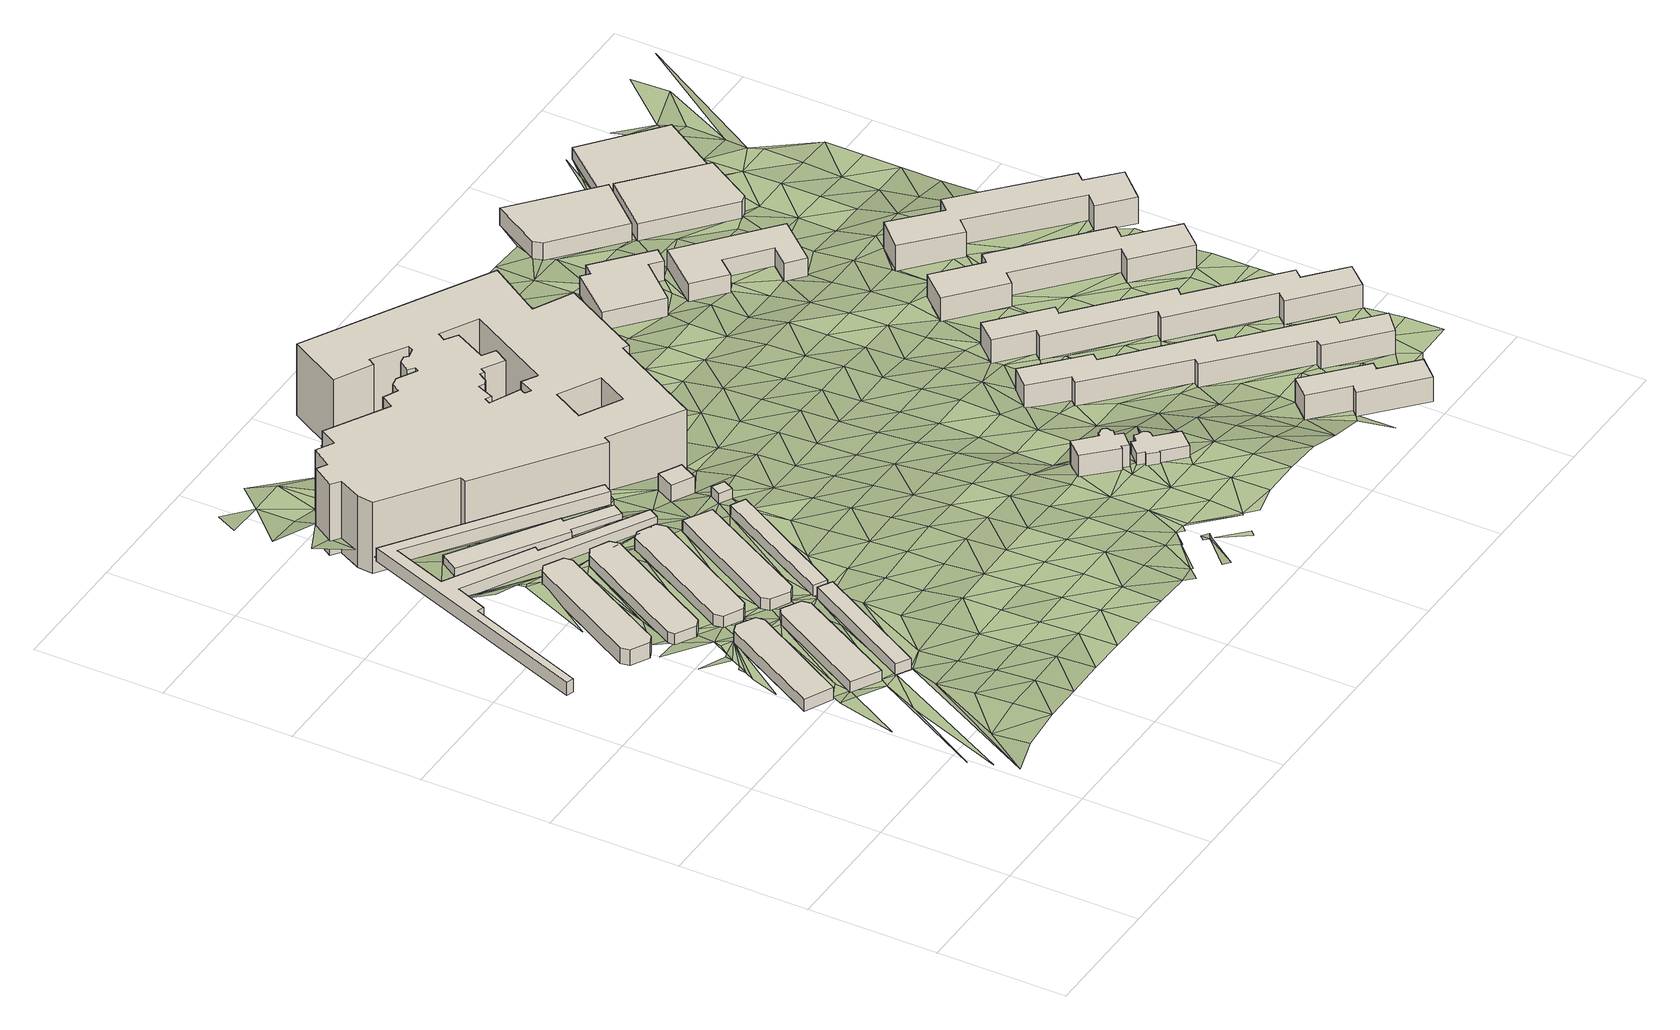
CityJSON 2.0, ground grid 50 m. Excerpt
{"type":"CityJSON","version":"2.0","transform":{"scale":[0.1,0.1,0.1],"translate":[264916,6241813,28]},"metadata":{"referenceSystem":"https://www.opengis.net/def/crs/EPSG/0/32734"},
"CityObjects":{
"building1":{"type":"Building","attributes":{"building":"warehouse","building:levels":"1","footprint":{"type":"Polygon"},"plus_code":"CCXXXFXM+X5X","ground_height":46.63,"building_height":4.1,"roof_height":50.73},"geometry":[{"type":"Solid","lod":"1","boundaries":[[[[0,1,2,3]],[[1,4,5,2]],[[4,6,7,5]],[[6,8,9,7]],[[8,10,11,9]],[[10,0,3,11]],[[3,2,5,7,9,11]],[[10,8,6,4,1,0]]]]}]},
"building2":{"type":"Building","attributes":{"building":"warehouse","building:levels":"1","footprint":{"type":"Polygon"},"plus_code":"CFXQXWX8+X4V","ground_height":46.45,"building_height":4.1,"roof_height":50.55},"geometry":[{"type":"Solid","lod":"1","boundaries":[[[[12,13,14,15]],[[13,16,17,14]],[[16,18,19,17]],[[18,20,21,19]],[[20,22,23,21]],[[22,12,15,23]],[[15,14,17,19,21,23]],[[22,20,18,16,13,12]]]]}]},
"building3":{"type":"Building","attributes":{"building":"warehouse","building:levels":"1","footprint":{"type":"Polygon"},"plus_code":"CCXRXXXJ+X4R","ground_height":45.62,"building_height":4.1,"roof_height":49.72},"geometry":[{"type":"Solid","lod":"1","boundaries":[[[[24,25,26,27]],[[25,28,29,26]],[[28,30,31,29]],[[30,32,33,31]],[[32,34,35,33]],[[34,36,37,35]],[[36,38,39,37]],[[38,24,27,39]],[[27,26,29,31,33,35,37,39]],[[38,36,34,32,30,28,25,24]]]]}]},
"building4":{"type":"Building","attributes":{"building":"warehouse","building:levels":"1","footprint":{"type":"Polygon"},"plus_code":"CGXHX3X5+XWV","ground_height":46.45,"building_height":4.1,"roof_height":50.55},"geometry":[{"type":"Solid","lod":"1","boundaries":[[[[40,41,42,43]],[[41,44,45,42]],[[44,46,47,45]],[[46,40,43,47]],[[43,42,45,47]],[[46,44,41,40]]]]}]},
"building5":{"type":"Building","attributes":{"building":"warehouse","building:levels":"1","footprint":{"type":"Polygon"},"plus_code":"CFXMX5X2+XRV","ground_height":45.54,"building_height":4.1,"roof_height":49.64},"geometry":[{"type":"Solid","lod":"1","boundaries":[[[[48,49,50,51]],[[49,52,53,50]],[[52,54,55,53]],[[54,56,57,55]],[[56,58,59,57]],[[58,60,61,59]],[[60,62,63,61]],[[62,48,51,63]],[[51,50,53,55,57,59,61,63]],[[62,60,58,56,54,52,49,48]]]]}]},
"building6":{"type":"Building","attributes":{"building":"warehouse","building:levels":"1","footprint":{"type":"Polygon"},"plus_code":"CFXGXXXG+X7X","ground_height":43.19,"building_height":4.1,"roof_height":47.29},"geometry":[{"type":"Solid","lod":"1","boundaries":[[[[64,65,66,67]],[[65,68,69,66]],[[68,70,71,69]],[[70,72,73,71]],[[72,74,75,73]],[[74,76,77,75]],[[76,78,79,77]],[[78,80,81,79]],[[80,82,83,81]],[[82,84,85,83]],[[84,86,87,85]],[[86,88,89,87]],[[88,90,91,89]],[[90,64,67,91]],[[67,66,69,71,73,75,77,79,81,83,85,87,89,91]],[[90,88,86,84,82,80,78,76,74,72,70,68,65,64]]]]}]},
"building7":{"type":"Building","attributes":{"building":"warehouse","building:levels":"1","footprint":{"type":"Polygon"},"plus_code":"CGXFX6XP+X8R","ground_height":45.54,"building_height":4.1,"roof_height":49.64},"geometry":[{"type":"Solid","lod":"1","boundaries":[[[[92,93,94,95]],[[93,96,97,94]],[[96,98,99,97]],[[98,100,101,99]],[[100,102,103,101]],[[102,104,105,103]],[[104,106,107,105]],[[106,92,95,107]],[[95,94,97,99,101,103,105,107]],[[106,104,102,100,98,96,93,92]]]]}]},
"building8":{"type":"Building","attributes":{"building":"warehouse","building:levels":"1","footprint":{"type":"Polygon"},"plus_code":"CHX7XCX8+X3X","ground_height":45.49,"building_height":4.1,"roof_height":49.59},"geometry":[{"type":"Solid","lod":"1","boundaries":[[[[108,109,110,111]],[[109,112,113,110]],[[112,114,115,113]],[[114,116,117,115]],[[116,118,119,117]],[[118,108,111,119]],[[111,110,113,115,117,119]],[[118,116,114,112,109,108]]]]}]},
"building9":{"type":"Building","attributes":{"building":"warehouse","building:levels":"1","footprint":{"type":"Polygon"},"plus_code":"CFXVX8X7+XGX","ground_height":41.19,"building_height":4.1,"roof_height":45.29},"geometry":[{"type":"Solid","lod":"1","boundaries":[[[[120,121,122,123]],[[121,124,125,122]],[[124,126,127,125]],[[126,128,129,127]],[[128,130,131,129]],[[130,132,133,131]],[[132,134,135,133]],[[134,120,123,135]],[[123,122,125,127,129,131,133,135]],[[134,132,130,128,126,124,121,120]]]]}]},
"building10":{"type":"Building","attributes":{"building":"warehouse","building:levels":"1","footprint":{"type":"Polygon"},"plus_code":"CHXVXVX4+XCX","ground_height":45.44,"building_height":4.1,"roof_height":49.54},"geometry":[{"type":"Solid","lod":"1","boundaries":[[[[136,137,138,139]],[[137,140,141,138]],[[140,142,143,141]],[[142,136,139,143]],[[139,138,141,143]],[[142,140,137,136]]]]}]},
"building11":{"type":"Building","attributes":{"building":"yes","building:levels":"1","footprint":{"type":"Polygon"},"plus_code":"CJXRXXXH+XMV","ground_height":43.96,"building_height":4.1,"roof_height":48.06},"geometry":[{"type":"Solid","lod":"1","boundaries":[[[[144,145,146,147]],[[145,148,149,146]],[[148,150,151,149]],[[150,144,147,151]],[[147,146,149,151]],[[150,148,145,144]]]]}]},
"building12":{"type":"Building","attributes":{"address":"16 Pickwick Road Salt River Cape Town","building":"office","building:levels":"2","footprint":{"type":"Polygon"},"plus_code":"CJXPXGXV+X5R","ground_height":42.12,"building_height":6.9,"roof_height":49.02},"geometry":[{"type":"Solid","lod":"1","boundaries":[[[[152,153,154,155]],[[153,156,157,154]],[[156,158,159,157]],[[158,152,155,159]],[[155,154,157,159]],[[158,156,153,152]]]]}]},
"building13":{"type":"Building","attributes":{"address":"Upper East Side 31 Brickfield Road 7935 Cape Town","building":"apartments","building:levels":"8","building:flats":"250","footprint":{"type":"Polygon"},"plus_code":"CGXGXWX8+XHX","ground_height":40.24,"building_height":23.7,"roof_height":63.94},"geometry":[{"type":"Solid","lod":"1","boundaries":[[[[160,161,162,163]],[[161,164,165,162]],[[164,166,167,165]],[[166,168,169,167]],[[168,170,171,169]],[[170,172,173,171]],[[172,174,175,173]],[[174,176,177,175]],[[176,178,179,177]],[[178,180,181,179]],[[180,182,183,181]],[[182,184,185,183]],[[184,186,187,185]],[[186,188,189,187]],[[188,190,191,189]],[[190,192,193,191]],[[192,194,195,193]],[[194,196,197,195]],[[196,198,199,197]],[[198,200,201,199]],[[200,202,203,201]],[[202,204,205,203]],[[204,206,207,205]],[[206,208,209,207]],[[208,210,211,209]],[[210,212,213,211]],[[212,214,215,213]],[[214,216,217,215]],[[216,218,219,217]],[[218,220,221,219]],[[220,222,223,221]],[[222,224,225,223]],[[224,226,227,225]],[[226,228,229,227]],[[228,230,231,229]],[[230,160,163,231]],[[232,233,234,235]],[[233,236,237,234]],[[236,238,239,237]],[[238,240,241,239]],[[240,242,243,241]],[[242,244,245,243]],[[244,246,247,245]],[[246,248,249,247]],[[248,250,251,249]],[[250,252,253,251]],[[252,254,255,253]],[[254,256,257,255]],[[256,258,259,257]],[[258,260,261,259]],[[260,262,263,261]],[[262,264,265,263]],[[264,266,267,265]],[[266,268,269,267]],[[268,270,271,269]],[[270,272,273,271]],[[272,232,235,273]],[[274,275,276,277]],[[275,278,279,276]],[[278,280,281,279]],[[280,274,277,281]],[[163,162,165,167,169,171,173,175,177,179,181,183,185,187,189,191,193,195,197,199,201,203,205,207,209,211,213,215,217,219,221,223,225,227,229,231],[235,234,237,239,241,243,245,247,249,251,253,255,257,259,261,263,265,267,269,271,273],[277,276,279,281]],[[230,228,226,224,222,220,218,216,214,212,210,208,206,204,202,200,198,196,194,192,190,188,186,184,182,180,178,176,174,172,170,168,166,164,161,160],[272,270,268,266,264,262,260,258,256,254,252,250,248,246,244,242,240,238,236,233,232],[280,278,275,274]]]]}]},
"building14":{"type":"Building","attributes":{"address":"Browning Road Salt River Cape Town","building":"university","building:levels":"3","footprint":{"type":"Polygon"},"plus_code":"CRXJX4X4+XWR","ground_height":47.12,"building_height":9.7,"roof_height":56.82},"geometry":[{"type":"Solid","lod":"1","boundaries":[[[[282,283,284,285]],[[283,286,287,284]],[[286,288,289,287]],[[288,290,291,289]],[[290,292,293,291]],[[292,294,295,293]],[[294,296,297,295]],[[296,298,299,297]],[[298,300,301,299]],[[300,302,303,301]],[[302,304,305,303]],[[304,306,307,305]],[[306,308,309,307]],[[308,310,311,309]],[[310,282,285,311]],[[285,284,287,289,291,293,295,297,299,301,303,305,307,309,311]],[[310,308,306,304,302,300,298,296,294,292,290,288,286,283,282]]]]}]},
"building15":{"type":"Building","attributes":{"address":"Browning Road Salt River Cape Town","building":"university","building:levels":"1","footprint":{"type":"Polygon"},"plus_code":"CVX8XPX3+XWX","ground_height":48.48,"building_height":4.1,"roof_height":52.58},"geometry":[{"type":"Solid","lod":"1","boundaries":[[[[312,313,314,315]],[[313,316,317,314]],[[316,318,319,317]],[[318,320,321,319]],[[320,322,323,321]],[[322,324,325,323]],[[324,326,327,325]],[[326,328,329,327]],[[328,330,331,329]],[[330,332,333,331]],[[332,334,335,333]],[[334,336,337,335]],[[336,338,339,337]],[[338,340,341,339]],[[340,342,343,341]],[[342,312,315,343]],[[315,314,317,319,321,323,325,327,329,331,333,335,337,339,341,343]],[[342,340,338,336,334,332,330,328,326,324,322,320,318,316,313,312]]]]}]},
"building16":{"type":"Building","attributes":{"address":"Salt River Cape Town","building":"dormitory","building:levels":"3","beds":"32","residential":"university","footprint":{"type":"Polygon"},"plus_code":"C4XVXCXP+XXV","ground_height":38.71,"building_height":9.7,"roof_height":48.41},"geometry":[{"type":"Solid","lod":"1","boundaries":[[[[344,345,346,347]],[[345,348,349,346]],[[348,350,351,349]],[[350,352,353,351]],[[352,354,355,353]],[[354,356,357,355]],[[356,358,359,357]],[[358,344,347,359]],[[347,346,349,351,353,355,357,359]],[[358,356,354,352,350,348,345,344]]]]}]},
"building17":{"type":"Building","attributes":{"address":"Salt River Cape Town","building":"dormitory","building:levels":"3","beds":"74","residential":"university","footprint":{"type":"Polygon"},"plus_code":"C4X7X7XP+X8X","ground_height":38.23,"building_height":9.7,"roof_height":47.93},"geometry":[{"type":"Solid","lod":"1","boundaries":[[[[360,361,362,363]],[[361,364,365,362]],[[364,366,367,365]],[[366,368,369,367]],[[368,370,371,369]],[[370,372,373,371]],[[372,374,375,373]],[[374,376,377,375]],[[376,378,379,377]],[[378,380,381,379]],[[380,382,383,381]],[[382,384,385,383]],[[384,386,387,385]],[[386,388,389,387]],[[388,390,391,389]],[[390,360,363,391]],[[363,362,365,367,369,371,373,375,377,379,381,383,385,387,389,391]],[[390,388,386,384,382,380,378,376,374,372,370,368,366,364,361,360]]]]}]},
"building18":{"type":"Building","attributes":{"address":"Salt River Cape Town","building":"industrial","building:levels":"2","footprint":{"type":"Polygon"},"plus_code":"CVXGXRX3+X9X","ground_height":34.58,"building_height":6.9,"roof_height":41.48},"geometry":[{"type":"Solid","lod":"1","boundaries":[[[[392,393,394,395]],[[393,396,397,394]],[[396,398,399,397]],[[398,400,401,399]],[[400,402,403,401]],[[402,404,405,403]],[[404,406,407,405]],[[406,392,395,407]],[[395,394,397,399,401,403,405,407]],[[406,404,402,400,398,396,393,392]]]]}]},
"building19":{"type":"Building","attributes":{"address":"Salt River Cape Town","building":"dormitory","building:levels":"3","beds":"74","residential":"university","footprint":{"type":"Polygon"},"plus_code":"C5X4XWXM+X3W","ground_height":37.74,"building_height":9.7,"roof_height":47.44},"geometry":[{"type":"Solid","lod":"1","boundaries":[[[[408,409,410,411]],[[409,412,413,410]],[[412,414,415,413]],[[414,416,417,415]],[[416,418,419,417]],[[418,420,421,419]],[[420,422,423,421]],[[422,424,425,423]],[[424,426,427,425]],[[426,428,429,427]],[[428,430,431,429]],[[430,432,433,431]],[[432,434,435,433]],[[434,436,437,435]],[[436,438,439,437]],[[438,408,411,439]],[[411,410,413,415,417,419,421,423,425,427,429,431,433,435,437,439]],[[438,436,434,432,430,428,426,424,422,420,418,416,414,412,409,408]]]]}]},
"building20":{"type":"Building","attributes":{"address":"Salt River Cape Town","building":"industrial","building:levels":"2","footprint":{"type":"Polygon"},"plus_code":"C3XGXHX4+XXW","ground_height":34.12,"building_height":6.9,"roof_height":41.02},"geometry":[{"type":"Solid","lod":"1","boundaries":[[[[440,441,442,443]],[[441,444,445,442]],[[444,446,447,445]],[[446,448,449,447]],[[448,450,451,449]],[[450,452,453,451]],[[452,454,455,453]],[[454,440,443,455]],[[443,442,445,447,449,451,453,455]],[[454,452,450,448,446,444,441,440]]]]}]},
"building21":{"type":"Building","attributes":{"address":"Salt River Cape Town","building":"dormitory","building:levels":"3","beds":"45","residential":"university","footprint":{"type":"Polygon"},"plus_code":"C5XPX7XF+XFV","ground_height":37.3,"building_height":9.7,"roof_height":47},"geometry":[{"type":"Solid","lod":"1","boundaries":[[[[456,457,458,459]],[[457,460,461,458]],[[460,462,463,461]],[[462,464,465,463]],[[464,466,467,465]],[[466,468,469,467]],[[468,470,471,469]],[[470,472,473,471]],[[472,474,475,473]],[[474,476,477,475]],[[476,478,479,477]],[[478,456,459,479]],[[459,458,461,463,465,467,469,471,473,475,477,479]],[[478,476,474,472,470,468,466,464,462,460,457,456]]]]}]},
"building22":{"type":"Building","attributes":{"address":"Salt River Cape Town","building":"industrial","building:levels":"2","footprint":{"type":"Polygon"},"plus_code":"C2XQXWX7+XVV","ground_height":31.71,"building_height":6.9,"roof_height":38.61},"geometry":[{"type":"Solid","lod":"1","boundaries":[[[[480,481,482,483]],[[481,484,485,482]],[[484,486,487,485]],[[486,488,489,487]],[[488,480,483,489]],[[483,482,485,487,489]],[[488,486,484,481,480]]]]}]},
"building23":{"type":"Building","attributes":{"address":"1 Dickens Road Salt River Cape Town","building":"industrial","building:levels":"2","footprint":{"type":"Polygon"},"plus_code":"C4X7XQXG+X5W","ground_height":31.46,"building_height":6.9,"roof_height":38.36},"geometry":[{"type":"Solid","lod":"1","boundaries":[[[[490,491,492,493]],[[491,494,495,492]],[[494,496,497,495]],[[496,498,499,497]],[[498,490,493,499]],[[493,492,495,497,499]],[[498,496,494,491,490]]]]}]},
"building24":{"type":"Building","attributes":{"address":"Salt River Cape Town","building":"dormitory","building:levels":"3","beds":"45","residential":"university","footprint":{"type":"Polygon"},"plus_code":"C6XPX2X8+XFX","ground_height":37.24,"building_height":9.7,"roof_height":46.94},"geometry":[{"type":"Solid","lod":"1","boundaries":[[[[500,501,502,503]],[[501,504,505,502]],[[504,506,507,505]],[[506,508,509,507]],[[508,510,511,509]],[[510,512,513,511]],[[512,514,515,513]],[[514,516,517,515]],[[516,518,519,517]],[[518,520,521,519]],[[520,522,523,521]],[[522,500,503,523]],[[503,502,505,507,509,511,513,515,517,519,521,523]],[[522,520,518,516,514,512,510,508,506,504,501,500]]]]}]},
"building25":{"type":"Building","attributes":{"address":"Salt River Cape Town","building":"industrial","building:levels":"1","footprint":{"type":"Polygon"},"plus_code":"C5X6XVX3+X8W","ground_height":31.15,"building_height":4.1,"roof_height":35.25},"geometry":[{"type":"Solid","lod":"1","boundaries":[[[[524,525,526,527]],[[525,528,529,526]],[[528,530,531,529]],[[530,524,527,531]],[[527,526,529,531]],[[530,528,525,524]]]]}]},
"terrain1":{"type":"TINRelief","geometry":[{"type":"CompositeSurface","lod":"1","boundaries":[[[532,533,534]],[[534,535,532]],[[536,534,533]],[[537,538,539]],[[540,541,542]],[[537,543,544]],[[536,545,534]],[[546,542,547]],[[545,548,534]],[[547,542,541]],[[532,535,549]],[[534,548,535]],[[546,547,550]],[[538,547,541]],[[536,551,545]],[[552,553,554]],[[555,556,557]],[[544,538,537]],[[538,558,547]],[[548,545,551]],[[559,560,561]],[[536,562,551]],[[555,553,552]],[[550,563,546]],[[544,558,538]],[[556,555,552]],[[559,564,560]],[[548,565,535]],[[559,556,552]],[[558,544,566]],[[550,547,13]],[[565,548,551]],[[567,568,569]],[[566,544,570]],[[564,559,552]],[[544,549,570]],[[571,567,572]],[[566,570,573]],[[564,574,569]],[[564,552,574]],[[573,570,549]],[[535,575,549]],[[546,563,576]],[[535,565,575]],[[577,571,572]],[[574,552,569]],[[562,578,551]],[[579,567,569]],[[580,558,566]],[[569,552,6]],[[550,13,563]],[[565,551,578]],[[549,581,573]],[[562,582,578]],[[579,569,583]],[[581,549,575]],[[6,583,569]],[[583,584,579]],[[565,585,575]],[[585,565,578]],[[584,583,586]],[[583,6,587]],[[4,587,6]],[[571,577,588]],[[580,20,558]],[[563,13,576]],[[581,575,589]],[[590,591,592]],[[4,576,12]],[[572,56,577]],[[587,593,583]],[[4,593,587]],[[594,595,596]],[[589,575,585]],[[573,581,597]],[[576,13,12]],[[582,598,578]],[[12,593,4]],[[46,580,566]],[[585,578,598]],[[594,599,600]],[[601,581,589]],[[582,602,598]],[[603,594,592]],[[604,584,586]],[[12,605,593]],[[603,592,591]],[[606,593,607]],[[581,601,608]],[[603,599,594]],[[605,607,593]],[[609,610,611]],[[589,585,612]],[[34,600,599]],[[12,22,605]],[[603,591,599]],[[613,588,577]],[[614,611,610]],[[597,44,573]],[[598,612,585]],[[608,597,581]],[[577,56,613]],[[609,611,615]],[[46,20,580]],[[607,616,606]],[[617,605,22]],[[22,20,46]],[[601,589,618]],[[612,619,589]],[[46,617,22]],[[620,598,602]],[[584,604,49]],[[608,601,618]],[[589,619,618]],[[621,622,623]],[[588,613,56]],[[612,598,620]],[[624,617,46]],[[617,624,625]],[[602,626,620]],[[627,614,610]],[[604,586,628]],[[54,34,588]],[[629,630,631]],[[56,54,588]],[[624,46,632]],[[34,633,600]],[[608,634,597]],[[635,622,621]],[[623,622,636]],[[46,44,632]],[[616,637,606]],[[619,612,638]],[[625,624,639]],[[634,608,618]],[[624,632,640]],[[632,44,640]],[[641,609,615]],[[620,638,612]],[[607,642,616]],[[643,44,597]],[[644,645,636]],[[619,646,618]],[[597,634,643]],[[647,648,615]],[[649,627,610]],[[631,630,650]],[[626,651,620]],[[52,652,54]],[[44,653,640]],[[654,645,644]],[[638,646,619]],[[654,655,656]],[[604,628,49]],[[52,49,652]],[[633,34,54]],[[634,618,657]],[[653,44,643]],[[652,49,628]],[[615,648,641]],[[639,658,625]],[[638,620,659]],[[646,657,618]],[[649,610,132]],[[636,660,644]],[[628,98,652]],[[84,614,627]],[[636,661,660]],[[659,620,651]],[[662,640,653]],[[652,633,54]],[[634,663,643]],[[637,616,642]],[[140,639,624]],[[644,660,654]],[[86,630,629]],[[664,646,638]],[[648,647,665]],[[657,663,634]],[[638,659,664]],[[652,98,633]],[[653,643,666]],[[657,646,667]],[[641,648,668]],[[108,625,658]],[[663,666,643]],[[669,654,660]],[[670,659,651]],[[641,668,671]],[[649,84,627]],[[667,646,664]],[[640,662,137]],[[98,672,633]],[[673,660,674]],[[653,675,662]],[[669,676,654]],[[672,637,633]],[[673,669,660]],[[666,675,653]],[[140,658,639]],[[633,637,642]],[[648,665,668]],[[663,657,677]],[[667,678,657]],[[679,673,674]],[[132,680,681]],[[132,84,649]],[[664,659,682]],[[659,670,683]],[[679,669,673]],[[666,663,677]],[[675,684,662]],[[657,678,677]],[[642,685,633]],[[682,667,664]],[[682,659,683]],[[685,642,108]],[[665,633,685]],[[684,686,662]],[[676,669,687]],[[132,681,84]],[[688,670,689]],[[675,666,690]],[[86,691,630]],[[683,670,688]],[[669,679,687]],[[692,668,665]],[[140,108,658]],[[686,137,662]],[[678,667,693]],[[681,668,692]],[[665,685,692]],[[677,690,666]],[[693,667,682]],[[679,694,687]],[[108,145,685]],[[692,695,681]],[[684,675,696]],[[692,685,153]],[[681,695,84]],[[690,697,675]],[[140,145,108]],[[694,679,698]],[[699,683,688]],[[683,699,682]],[[677,678,700]],[[693,701,678]],[[686,684,696]],[[702,688,703]],[[84,695,86]],[[137,145,140]],[[675,697,696]],[[137,686,704]],[[685,144,153]],[[145,144,685]],[[690,677,700]],[[86,695,691]],[[678,701,700]],[[695,692,152]],[[682,705,693]],[[152,692,153]],[[694,706,687]],[[137,704,148]],[[699,688,702]],[[145,137,148]],[[704,686,707]],[[695,152,691]],[[705,682,699]],[[708,709,710]],[[694,698,711]],[[697,690,712]],[[152,713,691]],[[696,707,686]],[[156,153,144]],[[701,693,714]],[[694,711,706]],[[700,712,690]],[[704,715,148]],[[714,693,705]],[[156,144,150]],[[709,716,710]],[[717,687,706]],[[697,718,696]],[[702,719,699]],[[707,715,704]],[[719,702,720]],[[699,719,705]],[[717,721,687]],[[715,150,148]],[[712,718,697]],[[700,701,722]],[[714,723,701]],[[724,710,725]],[[713,152,726]],[[150,727,156]],[[706,711,728]],[[707,696,729]],[[710,716,730]],[[710,730,725]],[[731,728,711]],[[712,700,722]],[[727,150,715]],[[718,729,696]],[[701,723,722]],[[732,733,719]],[[156,734,158]],[[735,705,719]],[[726,152,158]],[[705,735,714]],[[736,716,737]],[[738,739,740]],[[715,707,741]],[[727,734,156]],[[742,706,728]],[[743,717,706]],[[733,735,719]],[[718,712,744]],[[739,738,745]],[[729,741,707]],[[723,714,746]],[[747,735,733]],[[722,744,712]],[[743,706,742]],[[726,158,734]],[[728,748,742]],[[749,750,751]],[[752,747,733]],[[753,754,739]],[[746,714,735]],[[755,727,715]],[[756,739,745]],[[756,753,739]],[[741,757,715]],[[758,759,745]],[[729,718,760]],[[748,761,742]],[[722,723,762]],[[744,763,718]],[[764,761,748]],[[756,745,759]],[[752,765,747]],[[727,755,734]],[[766,735,747]],[[753,756,767]],[[715,757,755]],[[746,762,723]],[[756,759,768]],[[741,729,760]],[[761,764,769]],[[756,768,767]],[[742,761,770]],[[765,766,747]],[[718,763,760]],[[770,743,742]],[[771,744,722]],[[767,768,772]],[[743,770,773]],[[749,751,774]],[[775,726,734]],[[767,772,776]],[[777,746,735]],[[771,722,762]],[[770,778,773]],[[757,741,779]],[[775,734,755]],[[777,735,766]],[[780,763,744]],[[768,781,772]],[[746,782,762]],[[760,779,741]],[[783,781,768]],[[773,778,784]],[[772,781,785]],[[780,744,771]],[[786,765,787]],[[775,788,726]],[[778,789,790]],[[771,762,782]],[[791,746,777]],[[766,765,792]],[[760,763,793]],[[757,794,755]],[[778,790,784]],[[746,795,782]],[[779,796,757]],[[797,726,788]],[[746,791,795]],[[793,763,780]],[[781,783,798]],[[794,775,755]],[[766,792,777]],[[306,771,782]],[[765,786,792]],[[757,796,794]],[[799,779,760]],[[726,797,800]],[[798,801,781]],[[780,771,802]],[[799,760,793]],[[791,777,803]],[[804,805,801]],[[306,802,771]],[[795,791,806]],[[788,775,807]],[[808,796,779]],[[783,809,798]],[[775,794,810]],[[801,798,804]],[[811,777,792]],[[805,804,812]],[[803,777,813]],[[806,791,814]],[[815,795,806]],[[803,814,791]],[[793,780,816]],[[811,813,777]],[[808,779,799]],[[817,812,818]],[[788,807,797]],[[775,810,807]],[[780,802,816]],[[302,306,304]],[[802,306,302]],[[814,803,819]],[[792,786,820]],[[286,806,814]],[[799,793,821]],[[796,822,794]],[[804,798,809]],[[823,796,808]],[[302,298,802]],[[800,797,824]],[[809,818,812]],[[825,286,814]],[[300,298,302]],[[812,804,809]],[[821,793,816]],[[286,290,288]],[[826,827,813]],[[811,826,813]],[[810,794,822]],[[792,828,811]],[[797,829,824]],[[796,823,822]],[[292,290,294]],[[829,797,807]],[[830,808,799]],[[322,290,286]],[[322,286,825]],[[828,792,820]],[[322,825,831]],[[298,832,802]],[[294,290,833]],[[294,833,296]],[[816,802,832]],[[821,830,799]],[[298,296,832]],[[322,833,290]],[[834,826,811]],[[190,835,836]],[[837,807,810]],[[823,808,838]],[[839,840,322]],[[833,832,296]],[[822,841,810]],[[840,833,322]],[[834,811,828]],[[824,829,842]],[[843,821,816]],[[830,838,808]],[[844,845,846]],[[846,826,834]],[[810,841,837]],[[843,816,832]],[[828,820,847]],[[829,807,848]],[[849,844,850]],[[821,851,830]],[[852,822,823]],[[846,850,844]],[[840,853,833]],[[853,840,854]],[[838,855,823]],[[849,853,854]],[[856,835,857]],[[842,829,848]],[[832,833,853]],[[834,850,846]],[[842,858,824]],[[851,821,843]],[[848,807,837]],[[822,852,841]],[[834,828,859]],[[823,855,852]],[[849,850,853]],[[860,838,830]],[[847,859,828]],[[835,861,857]],[[862,843,832]],[[860,830,851]],[[863,837,841]],[[848,864,842]],[[862,832,853]],[[865,855,838]],[[866,850,834]],[[867,858,868]],[[841,852,863]],[[859,869,834]],[[870,851,843]],[[190,861,835]],[[842,864,871]],[[865,838,860]],[[858,842,871]],[[867,868,190]],[[834,869,866]],[[872,843,862]],[[850,873,853]],[[859,847,874]],[[875,848,837]],[[837,863,876]],[[872,870,843]],[[852,855,877]],[[878,857,861]],[[879,855,865]],[[868,858,880]],[[860,851,881]],[[848,875,864]],[[862,853,873]],[[875,837,876]],[[866,873,850]],[[852,877,863]],[[869,859,882]],[[855,879,877]],[[851,870,881]],[[881,865,860]],[[858,871,880]],[[872,862,883]],[[190,868,884]],[[868,880,884]],[[859,874,882]],[[871,864,885]],[[872,886,870]],[[876,863,887]],[[869,888,866]],[[864,875,885]],[[873,889,862]],[[862,889,883]],[[890,878,861]],[[891,879,865]],[[883,886,872]],[[861,190,890]],[[887,863,877]],[[888,869,882]],[[881,870,892]],[[881,891,865]],[[880,871,893]],[[876,894,875]],[[866,895,873]],[[896,871,885]],[[874,897,882]],[[190,884,890]],[[894,876,887]],[[895,866,888]],[[884,880,898]],[[879,899,877]],[[893,871,896]],[[878,890,900]],[[891,901,879]],[[888,882,897]],[[874,902,897]],[[875,903,885]],[[904,889,873]],[[887,877,899]],[[892,905,881]],[[898,880,893]],[[879,901,899]],[[904,873,895]],[[903,875,894]],[[889,906,883]],[[890,884,907]],[[891,881,908]],[[896,885,909]],[[884,898,907]],[[344,888,897]],[[390,910,892]],[[910,905,892]],[[911,902,912]],[[897,902,911]],[[895,888,913]],[[909,885,903]],[[905,908,881]],[[914,900,890]],[[894,887,915]],[[901,891,916]],[[906,889,904]],[[899,917,887]],[[918,897,911]],[[904,895,919]],[[344,913,888]],[[920,893,896]],[[890,907,914]],[[916,891,908]],[[894,915,903]],[[887,917,915]],[[896,909,920]],[[921,905,910]],[[895,922,919]],[[390,923,924]],[[895,913,922]],[[904,919,906]],[[893,925,898]],[[910,390,926]],[[899,901,927]],[[914,928,900]],[[916,929,901]],[[907,898,925]],[[908,905,930]],[[921,910,926]],[[899,927,917]],[[903,931,909]],[[916,908,932]],[[905,921,930]],[[924,926,390]],[[901,929,927]],[[903,915,933]],[[907,934,914]],[[924,923,935]],[[913,344,936]],[[916,932,929]],[[931,903,933]],[[931,920,909]],[[917,937,915]],[[936,922,913]],[[925,934,907]],[[938,344,939]],[[938,936,344]],[[928,914,940]],[[935,923,386]],[[922,941,919]],[[917,927,937]],[[924,942,926]],[[934,940,914]],[[943,929,932]],[[915,944,933]],[[920,931,945]],[[935,942,924]],[[943,927,929]],[[946,921,926]],[[920,945,947]],[[944,915,937]],[[934,925,948]],[[922,936,941]],[[949,948,925]],[[950,943,932]],[[928,940,951]],[[939,952,953]],[[938,954,936]],[[438,950,932]],[[947,955,920]],[[934,948,940]],[[931,933,956]],[[957,938,939]],[[953,952,958]],[[927,959,937]],[[946,926,942]],[[933,944,960]],[[931,956,945]],[[961,935,386]],[[959,927,943]],[[935,961,942]],[[386,962,963]],[[954,938,957]],[[941,936,954]],[[933,960,956]],[[957,939,953]],[[947,945,964]],[[944,937,965]],[[963,961,386]],[[966,950,438]],[[967,940,948]],[[968,943,950]],[[947,964,955]],[[946,942,961]],[[951,940,969]],[[959,965,937]],[[962,970,963]],[[945,440,964]],[[966,968,950]],[[959,943,971]],[[958,972,953]],[[967,948,973]],[[398,973,948]],[[956,960,974]],[[975,976,438]],[[944,977,960]],[[940,978,969]],[[954,957,979]],[[978,940,967]],[[953,979,957]],[[968,980,943]],[[965,981,944]],[[982,956,974]],[[962,983,970]],[[438,976,966]],[[961,963,984]],[[977,974,960]],[[985,951,969]],[[944,981,977]],[[972,979,953]],[[980,968,966]],[[440,398,964]],[[965,959,986]],[[973,398,987]],[[986,959,971]],[[963,970,984]],[[434,976,975]],[[988,967,973]],[[966,989,980]],[[398,440,987]],[[990,982,974]],[[974,977,990]],[[973,987,988]],[[976,989,966]],[[977,981,991]],[[992,961,984]],[[978,967,993]],[[989,994,980]],[[995,979,972]],[[981,965,996]],[[983,997,970]],[[986,971,998]],[[985,969,999]],[[986,1000,965]],[[983,1001,1002]],[[970,997,984]],[[995,1002,1001]],[[993,967,988]],[[987,440,1003]],[[996,991,981]],[[965,1000,996]],[[997,983,1002]],[[976,434,1004]],[[992,984,997]],[[987,1005,988]],[[986,998,476]],[[995,972,1006]],[[1000,986,1007]],[[989,976,1008]],[[440,1009,1003]],[[976,1004,1008]],[[454,1009,440]],[[434,432,1010]],[[1003,1005,987]],[[993,988,1005]],[[1011,994,989]],[[1012,1007,986]],[[1012,986,476]],[[991,996,1013]],[[997,1002,1014]],[[995,1014,1002]],[[1010,1004,434]],[[1000,1007,522]],[[1008,1015,989]],[[995,1006,1016]],[[991,1013,454]],[[1000,522,996]],[[476,1017,1018]],[[995,1016,1014]],[[1011,989,1015]],[[432,1019,1010]],[[1020,1017,476]],[[1007,1012,1018]],[[476,1018,1012]],[[1009,1021,1003]],[[1004,1022,1008]],[[454,1023,1009]],[[1013,996,1024]],[[1023,1021,1009]],[[1005,490,993]],[[1022,1004,1010]],[[1015,1008,1022]],[[522,1024,996]],[[1005,1003,1025]],[[1017,1026,1018]],[[1017,1020,1026]],[[1013,1027,454]],[[1020,476,1028]],[[1029,1030,1019]],[[999,480,1031]],[[1003,1021,1025]],[[1032,1015,1022]],[[1013,1024,1027]],[[1019,1033,1010]],[[490,480,993]],[[1034,1023,454]],[[1018,1026,1035]],[[1032,1022,1010]],[[1025,1021,1023]],[[1024,522,1036]],[[1033,1037,1010]],[[1034,454,1027]],[[1038,1032,1010]],[[1025,1023,1034]],[[1039,1036,522]],[[1020,1040,1026]],[[1038,1010,1037]],[[480,1041,1031]],[[1041,480,490]],[[1020,1028,1040]],[[1024,1042,1027]],[[1031,1041,1043]],[[1042,1024,1036]],[[1036,1039,1044]],[[1038,1045,1032]],[[1046,1035,1026]],[[1047,1025,1034]],[[1025,1047,1048]],[[1049,1028,1050]],[[1027,1051,1034]],[[1045,1052,1032]],[[1052,1049,1050]],[[1040,1046,1026]],[[1041,490,1053]],[[1051,1027,1042]],[[1040,1028,1054]],[[1031,1043,1055]],[[1036,1044,1056]],[[1049,1057,1028]],[[1048,1047,1058]],[[525,1043,1041]],[[1054,1028,1057]],[[1047,1034,1059]],[[1056,1042,1036]],[[1034,1051,1060]],[[1046,1040,1054]],[[1053,490,1058]],[[1059,1034,1060]],[[1051,1042,1061]],[[1056,1062,1042]],[[1044,1063,1056]],[[1047,1064,1058]],[[1059,1064,1047]],[[1060,1051,1061]],[[1061,1042,1062]],[[1044,1065,1063]],[[1053,1058,1064]],[[1060,1066,1059]],[[1066,1060,1061]],[[1053,1064,1067]],[[1056,1068,1062]],[[1056,1063,1069]],[[1064,1059,1070]],[[1070,1059,1066]],[[1056,1069,1068]],[[1071,1061,1062]],[[1072,1053,1067]],[[1067,1064,1073]],[[1061,1071,1066]],[[1072,1074,525]],[[1075,1064,1070]],[[1071,1062,1068]],[[1073,1064,1075]],[[1067,1073,1076]],[[1072,1067,1076]],[[1077,1070,1066]],[[1066,1071,1078]],[[1079,1074,1080]],[[1077,1075,1070]],[[1066,1078,1077]],[[1074,1072,1080]],[[1075,1077,1073]],[[1081,1072,1076]],[[1072,1081,1080]],[[1081,1076,1082]],[[1080,1081,1082]],[[1083,1076,1073]],[[1084,1080,1082]]]}]}
},
"vertices":[
[379,895,176],[599,1284,176],[599,1284,227],[379,895,227],[596,1318,176],[596,1318,227],[528,1357,176],[528,1357,227],[493,1346,176],[493,1346,227],[272,948,176],[272,948,227],
[681,1272,181],[656,1254,181],[656,1254,225],[681,1272,225],[436,862,181],[436,862,225],[544,800,181],[544,800,225],[760,1196,181],[760,1196,225],[755,1230,181],[755,1230,225],
[231,1638,152],[238,1603,152],[238,1603,217],[231,1638,217],[309,1565,152],[309,1565,217],[341,1579,152],[341,1579,217],[587,2022,152],[587,2022,217],[583,2054,152],[583,2054,217],[510,2094,152],[510,2094,217],[481,2081,152],[481,2081,217],
[598,779,177],[653,747,177],[653,747,225],[598,779,225],[902,1192,177],[902,1192,225],[849,1222,177],[849,1222,225],
[500,1487,170],[750,1932,170],[750,1932,216],[500,1487,216],[742,1968,170],[742,1968,216],[672,2004,170],[672,2004,216],[641,1988,170],[641,1988,216],[393,1547,170],[393,1547,216],[393,1517,170],[393,1517,216],[469,1475,170],[469,1475,216],
[31,1707,138],[208,2177,138],[208,2177,193],[31,1707,193],[234,2169,138],[234,2169,193],[284,2293,138],[284,2293,193],[970,1910,138],[970,1910,193],[993,1950,138],[993,1950,193],[606,2167,138],[606,2167,193],[617,2185,138],[617,2185,193],[292,2366,138],[292,2366,193],[372,2581,138],[372,2581,193],[1017,2117,138],[1017,2117,193],[1041,2153,138],[1041,2153,193],[349,2650,138],[349,2650,193],[2,1716,138],[2,1716,193],
[661,1397,159],[911,1839,159],[911,1839,216],[661,1397,216],[904,1877,159],[904,1877,216],[835,1912,159],[835,1912,216],[803,1903,159],[803,1903,216],[555,1459,159],[555,1459,216],[560,1424,159],[560,1424,216],[632,1384,159],[632,1384,216],
[1070,1752,168],[967,1811,168],[967,1811,216],[1070,1752,216],[715,1368,168],[715,1368,216],[723,1333,168],[723,1333,216],[791,1293,168],[791,1293,216],[824,1305,168],[824,1305,216],
[401,2375,130],[774,2132,130],[774,2132,173],[401,2375,173],[786,2141,130],[786,2141,173],[950,2035,130],[950,2035,173],[980,2082,130],[980,2082,173],[816,2188,130],[816,2188,173],[826,2202,130],[826,2202,173],[448,2447,130],[448,2447,173],
[913,1218,168],[1177,1683,168],[1177,1683,215],[913,1218,215],[1122,1712,168],[1122,1712,215],[863,1245,168],[863,1245,215],
[1198,1829,160],[1174,1787,160],[1174,1787,201],[1198,1829,201],[1222,1761,160],[1222,1761,201],[1245,1804,160],[1245,1804,201],
[1163,2015,141],[1125,1943,141],[1125,1943,210],[1163,2015,210],[1208,1899,141],[1208,1899,210],[1246,1971,141],[1246,1971,210],
[488,2915,60],[446,2939,60],[446,2939,359],[488,2915,359],[391,2853,60],[391,2853,359],[425,2829,60],[425,2829,359],[380,2738,60],[380,2738,359],[375,2677,60],[375,2677,359],[641,2486,60],[641,2486,359],[630,2463,60],[630,2463,359],[1063,2149,60],[1063,2149,359],[1078,2174,60],[1078,2174,359],[1351,2010,60],[1351,2010,359],[1549,2370,60],[1549,2370,359],[1572,2357,60],[1572,2357,359],[1741,2667,60],[1741,2667,359],[1592,2744,60],[1592,2744,359],[1725,2955,60],[1725,2955,359],[1029,3341,60],[1029,3341,359],[913,3134,60],[913,3134,359],[1055,3056,60],[1055,3056,359],[1072,3083,60],[1072,3083,359],[1203,3003,60],[1203,3003,359],[1195,2985,60],[1195,2985,359],[1156,2976,60],[1156,2976,359],[1142,2989,60],[1142,2989,359],[1113,2985,60],[1113,2985,359],[1084,2942,60],[1084,2942,359],[1106,2925,60],[1106,2925,359],[1098,2910,60],[1098,2910,359],[1023,2952,60],[1023,2952,359],[989,2946,60],[989,2946,359],[968,2912,60],[968,2912,359],[910,2939,60],[910,2939,359],[879,2890,60],[879,2890,359],[643,3024,60],[643,3024,359],[604,2956,60],[604,2956,359],[538,2993,60],[538,2993,359],[1455,2872,60],[1274,2542,60],[1274,2542,359],[1455,2872,359],[1215,2576,60],[1215,2576,359],[1187,2521,60],[1187,2521,359],[1165,2534,60],[1165,2534,359],[1175,2556,60],[1175,2556,359],[1058,2611,60],[1058,2611,359],[1069,2633,60],[1069,2633,359],[1094,2621,60],[1094,2621,359],[1122,2687,60],[1122,2687,359],[1142,2676,60],[1142,2676,359],[1162,2683,60],[1162,2683,359],[1184,2719,60],[1184,2719,359],[1201,2708,60],[1201,2708,359],[1213,2728,60],[1213,2728,359],[1295,2680,60],[1295,2680,359],[1329,2735,60],[1329,2735,359],[1279,2765,60],[1279,2765,359],[1342,2889,60],[1342,2889,359],[1294,2920,60],[1294,2920,359],[1313,2949,60],[1313,2949,359],[1366,2350,60],[1299,2227,60],[1299,2227,359],[1366,2350,359],[1143,2312,60],[1143,2312,359],[1210,2434,60],[1210,2434,359],
[1973,677,191],[1994,656,191],[1994,656,288],[1973,677,288],[2043,706,191],[2043,706,288],[2021,729,191],[2021,729,288],[2037,744,191],[2037,744,288],[2034,750,191],[2034,750,288],[2039,769,191],[2039,769,288],[2031,780,191],[2031,780,288],[2018,783,191],[2018,783,288],[2006,778,191],[2006,778,288],[2002,781,191],[2002,781,288],[1991,770,191],[1991,770,288],[1916,841,191],[1916,841,288],[1856,778,191],[1856,778,288],[1963,667,191],[1963,667,288],
[2138,657,191],[2139,665,191],[2139,665,246],[2138,657,246],[2133,680,191],[2133,680,246],[2127,685,191],[2127,685,246],[2112,688,191],[2112,688,246],[2099,699,191],[2099,699,246],[2074,677,191],[2074,677,246],[2061,688,191],[2061,688,246],[2013,639,191],[2013,639,246],[2034,617,191],[2034,617,246],[2025,608,191],[2025,608,246],[2059,573,191],[2059,573,246],[2062,577,191],[2062,577,246],[2139,504,191],[2139,504,246],[2198,568,191],[2198,568,246],[2126,640,191],[2126,640,246],
[2695,407,102],[2625,331,102],[2625,331,204],[2695,407,204],[2752,215,102],[2752,215,204],[2727,189,102],[2727,189,204],[2929,5,102],[2929,5,204],[3001,83,102],[3001,83,204],[2877,196,102],[2877,196,204],[2899,220,102],[2899,220,204],
[2286,1260,100],[2216,1189,100],[2216,1189,199],[2286,1260,199],[2337,1072,100],[2337,1072,199],[2316,1047,100],[2316,1047,199],[2627,760,100],[2627,760,199],[2610,736,100],[2610,736,199],[2920,452,100],[2920,452,199],[2905,428,100],[2905,428,199],[3102,249,100],[3102,249,199],[3178,317,100],[3178,317,199],[3048,434,100],[3048,434,199],[3072,463,100],[3072,463,199],[2756,744,100],[2756,744,199],[2783,769,100],[2783,769,199],[2465,1047,100],[2465,1047,199],[2486,1074,100],[2486,1074,199],
[2132,2522,54],[2265,2673,54],[2265,2673,135],[2132,2522,135],[2309,2635,54],[2309,2635,135],[2354,2687,54],[2354,2687,135],[2159,2856,54],[2159,2856,135],[2126,2817,54],[2126,2817,135],[2096,2843,54],[2096,2843,135],[1952,2678,54],[1952,2678,135],
[2461,1494,95],[2393,1416,95],[2393,1416,194],[2461,1494,194],[2514,1310,95],[2514,1310,194],[2489,1282,95],[2489,1282,194],[2807,1004,95],[2807,1004,194],[2782,976,95],[2782,976,194],[3101,698,95],[3101,698,194],[3069,661,95],[3069,661,194],[3280,476,95],[3280,476,194],[3352,558,95],[3352,558,194],[3213,680,95],[3213,680,194],[3242,713,95],[3242,713,194],[2931,985,95],[2931,985,194],[2956,1012,95],[2956,1012,194],[2637,1291,95],[2637,1291,194],[2661,1319,95],[2661,1319,194],
[2375,2662,54],[2242,2506,54],[2242,2506,130],[2375,2662,130],[2359,2407,54],[2359,2407,130],[2415,2473,54],[2415,2473,130],[2562,2349,54],[2562,2349,130],[2502,2279,54],[2502,2279,130],[2567,2224,54],[2567,2224,130],[2703,2383,54],[2703,2383,130],
[2615,1788,91],[2521,1683,91],[2521,1683,190],[2615,1788,190],[2711,1515,91],[2711,1515,190],[2752,1560,91],[2752,1560,190],[3060,1287,91],[3060,1287,190],[3019,1241,91],[3019,1241,190],[3204,1077,91],[3204,1077,190],[3290,1174,91],[3290,1174,190],[3123,1323,91],[3123,1323,190],[3162,1366,91],[3162,1366,190],[2804,1684,91],[2804,1684,190],[2772,1649,91],[2772,1649,190],
[2629,3030,33],[2333,3287,33],[2333,3287,106],[2629,3030,106],[2222,3098,33],[2222,3098,106],[2231,3060,33],[2231,3060,106],[2474,2855,33],[2474,2855,106],
[2643,3021,33],[2483,2839,33],[2483,2839,104],[2643,3021,104],[2768,2592,33],[2768,2592,104],[2800,2600,33],[2800,2600,104],[2912,2787,33],[2912,2787,104],
[2707,1962,79],[2890,1792,79],[2890,1792,189],[2707,1962,189],[2939,1844,79],[2939,1844,189],[3273,1534,79],[3273,1534,189],[3230,1488,79],[3230,1488,189],[3345,1382,79],[3345,1382,189],[3448,1492,79],[3448,1492,189],[3337,1595,79],[3337,1595,189],[3365,1626,79],[3365,1626,189],[3008,1958,79],[3008,1958,189],[2964,1912,79],[2964,1912,189],[2802,2063,79],[2802,2063,189],
[3068,3034,24],[2791,3263,24],[2791,3263,72],[3068,3034,72],[2617,3057,24],[2617,3057,72],[2921,2800,24],[2921,2800,72],
[308,131,208],[446,170,211],[446,320,197],[596,620,201],[596,170,237],[446,620,194],[521,766,188],[265,312,197],[295,620,195],[414,826,189],[359,858,188],[284,220,208],[592,769,188],[596,320,228],[379,895,186],[436,862,186],[596,470,218],[647,739,188],[446,925,186],[746,320,228],[493,1346,184],[332,1180,187],[295,1070,188],[353,1218,187],[375,1255,186],[357,1249,187],[544,800,188],[394,1294,186],[400,1325,184],[295,1370,186],[746,170,237],[596,1215,181],[417,1330,184],[746,470,218],[598,779,188],[393,1517,178],[295,1520,182],[456,1401,184],[596,770,188],[341,1579,181],[393,1547,178],[653,747,188],[446,1370,184],[746,620,201],[599,1284,181],[446,1670,177],[896,320,232],[469,1475,178],[746,1070,185],[746,770,188],[896,170,239],[560,1424,176],[500,1487,178],[896,470,223],[555,1459,176],[596,1370,177],[587,2022,170],[896,620,217],[295,1820,177],[481,2081,173],[427,2115,173],[632,1384,176],[423,2145,173],[295,2275,153],[349,2186,167],[896,1070,183],[1046,320,231],[510,2094,173],[284,2293,153],[896,770,205],[1046,170,235],[446,2120,173],[746,1820,175],[723,1333,176],[661,1397,176],[715,1368,176],[896,925,183],[401,2375,146],[448,2447,146],[292,2366,153],[1046,470,225],[596,1970,170],[372,2581,140],[617,2185,152],[746,1520,176],[791,1293,181],[1046,770,216],[1046,620,220],[1197,320,232],[380,2738,133],[391,2853,128],[295,2870,146],[863,1245,177],[824,1305,175],[1197,170,231],[596,2420,132],[803,1903,170],[349,2650,152],[630,2463,132],[375,2677,133],[896,1215,177],[970,1910,159],[1046,925,192],[425,2829,128],[446,2939,128],[911,1839,174],[1197,470,230],[896,1370,175],[913,1218,177],[774,2132,152],[967,1811,174],[1046,1070,192],[446,3020,107],[295,3020,121],[1197,620,225],[606,2167,152],[746,2120,152],[746,2275,132],[641,2486,132],[1347,170,228],[746,1970,170],[1046,1215,179],[446,3170,104],[342,3256,108],[295,3170,113],[1197,770,220],[1046,1670,173],[1347,320,231],[538,2993,107],[488,2915,128],[1046,1370,175],[1197,925,205],[1347,470,231],[993,1950,150],[1197,1070,205],[1347,620,227],[950,2035,159],[596,3170,104],[1497,170,217],[786,2141,152],[904,1877,174],[596,3020,107],[604,2956,107],[1197,1215,193],[536,3266,97],[1347,925,213],[1347,770,223],[643,3024,107],[816,2188,152],[980,2082,138],[1497,470,227],[1497,320,224],[1197,1370,181],[1046,1820,168],[1197,1520,172],[759,3050,89],[1573,182,211],[1529,136,217],[1347,1070,213],[1063,2149,138],[1046,1970,150],[1497,620,224],[746,3020,89],[1046,2120,138],[1347,1370,182],[1347,1215,197],[879,2890,90],[1647,320,212],[1497,925,206],[1497,770,219],[1676,277,212],[1580,176,211],[1197,1670,168],[1647,470,219],[896,3020,82],[1347,1520,168],[1647,101,211],[1669,80,214],[1752,208,212],[910,2939,90],[1497,1070,206],[1078,2174,138],[1647,620,218],[1347,1670,157],[1759,205,212],[913,3134,81],[1497,1215,196],[1732,327,208],[1680,274,212],[896,3170,81],[1647,925,200],[1647,770,211],[1734,225,212],[1755,246,208],[1351,2010,118],[1347,1820,153],[989,2946,82],[1497,1370,178],[1777,224,212],[968,2912,90],[1755,305,208],[1775,326,208],[1347,1970,118],[1797,470,208],[1860,107,212],[1841,88,213],[1058,2611,113],[1094,2621,113],[1069,2633,113],[1497,1520,163],[1046,3020,82],[1055,3056,82],[1647,1070,200],[1175,2556,111],[1797,620,209],[1797,320,208],[1023,2952,82],[1210,2434,123],[1143,2312,123],[1299,2227,110],[1931,179,208],[1142,2676,100],[1122,2687,100],[1497,1820,144],[1197,2570,111],[1497,1670,151],[1165,2534,111],[1187,2521,111],[1647,1370,171],[1084,2942,85],[1797,770,206],[1647,1215,189],[1098,2910,85],[1937,185,208],[1948,320,206],[1162,2683,100],[1215,2576,111],[1106,2925,85],[1113,2985,82],[1797,925,192],[1201,2708,100],[1072,3083,82],[1366,2350,110],[1497,1970,118],[1184,2719,100],[1948,470,205],[1142,2989,82],[1647,1520,155],[1797,1070,192],[1295,2680,93],[1856,778,206],[1274,2542,97],[1203,3003,82],[1213,2728,100],[2098,170,208],[1982,142,208],[1497,2120,91],[1156,2976,82],[1195,2985,82],[1948,620,205],[2098,320,206],[1797,1215,177],[1647,1820,141],[1963,667,205],[1647,1670,148],[1497,2275,102],[1347,2720,93],[1797,1370,166],[1549,2370,102],[1329,2735,93],[1948,925,132],[2025,608,205],[1347,2870,81],[1279,2765,93],[1994,656,205],[1647,2120,113],[1797,1520,152],[1455,2872,77],[1647,1970,131],[2098,470,205],[1342,2889,81],[2059,573,205],[2013,639,205],[1973,677,205],[1948,1070,132],[1294,2920,81],[1313,2949,82],[2034,617,205],[2248,170,208],[1948,1215,145],[1797,1820,136],[1797,1670,143],[1572,2357,102],[2061,688,205],[2139,504,205],[2062,577,205],[2248,320,207],[1647,2275,92],[1948,1370,148],[2074,677,205],[2098,925,132],[2098,770,191],[2248,470,205],[1347,3170,81],[1029,3341,81],[1797,2120,118],[1948,1520,140],[2112,688,205],[2127,685,205],[1797,1970,128],[1647,2420,92],[2098,1070,132],[2138,657,205],[2126,640,205],[2198,568,196],[2398,170,196],[1797,2275,91],[2139,665,205],[2248,620,196],[2098,1215,145],[1948,1820,125],[2248,770,159],[2133,680,205],[1948,1670,133],[1439,3280,73],[1497,3170,74],[1741,2667,79],[2398,320,184],[2098,1370,148],[1647,3020,72],[2248,925,105],[1948,1970,116],[1797,2420,91],[2098,1520,140],[2398,620,155],[1592,2744,81],[1647,2720,81],[2398,470,174],[2216,1189,113],[1797,2570,84],[2248,1070,105],[2398,770,117],[2548,170,146],[1948,2275,85],[1948,2120,109],[2098,1820,125],[1647,3170,71],[2098,1670,133],[1797,2720,78],[2248,1370,128],[2548,320,129],[2316,1047,105],[1797,2870,62],[1948,2420,85],[2337,1072,102],[2098,1970,116],[2548,470,120],[2398,925,102],[1797,3020,60],[2248,1520,130],[2286,1260,113],[1952,2678,66],[2098,2120,109],[2548,620,111],[1948,2570,67],[2625,331,105],[1948,2720,66],[2248,1820,108],[1797,3170,62],[2248,1670,115],[2698,170,109],[2098,2275,85],[2548,770,103],[2398,1370,101],[2627,760,102],[1948,2870,62],[2393,1416,101],[2098,2420,85],[2398,1215,100],[2727,189,109],[2698,20,133],[2698,470,102],[1948,3020,60],[2248,2120,104],[2398,1520,107],[2248,1970,107],[2752,215,109],[2610,736,103],[2132,2522,67],[2489,1282,98],[2698,620,102],[2465,1047,102],[2548,1070,100],[2096,2843,55],[2548,1215,98],[2398,1820,103],[1948,3170,62],[2398,1670,107],[2514,1310,97],[2248,2420,68],[2461,1494,107],[2248,2275,68],[2098,2870,55],[2698,925,98],[2849,470,103],[2398,1970,102],[2849,320,105],[2899,220,107],[2098,3020,51],[2920,452,103],[2698,1070,98],[2521,1683,97],[2398,2120,92],[2242,2506,61],[2807,1004,97],[2248,2570,62],[2159,2856,55],[2126,2817,55],[2548,1520,95],[2098,3170,53],[2877,196,107],[2999,170,104],[2905,428,103],[2265,2673,61],[2359,2407,61],[2999,320,103],[3001,83,107],[2548,1820,99],[2398,2275,61],[2782,976,97],[2756,744,102],[2849,770,100],[2309,2635,61],[2548,1970,94],[2698,1370,95],[2248,3020,42],[2698,1520,93],[2222,3098,41],[2999,620,99],[2615,1788,99],[3149,170,103],[2248,2870,44],[2398,2420,61],[2637,1291,97],[2849,1215,95],[2502,2279,61],[2231,3060,42],[3102,249,102],[2711,1515,93],[2548,2120,78],[2415,2473,61],[3072,463,102],[2999,770,98],[2248,3170,41],[2698,1820,93],[2398,2720,53],[2398,2870,40],[2849,1370,93],[2562,2349,61],[2567,2224,61],[3101,698,97],[2474,2855,37],[2752,1560,93],[3178,317,102],[2698,2120,73],[3069,661,99],[2772,1649,92],[2333,3287,35],[2698,1970,88],[3048,434,102],[3149,470,99],[2548,2720,42],[2999,1070,95],[2483,2839,37],[3299,170,104],[2707,1962,88],[2999,1215,93],[2548,2570,54],[3149,925,93],[3060,1287,93],[2849,1820,92],[2698,2275,54],[3280,476,97],[3019,1241,93],[3299,320,99],[2849,1670,92],[2890,1792,92],[3242,713,98],[2999,1520,92],[2698,2570,42],[3149,1070,93],[2698,2420,54],[2849,2120,79],[2768,2592,42],[2999,1670,92],[2849,2275,44],[3162,1366,93],[3213,680,98],[3299,620,97],[2600,3074,35],[3204,1077,93],[3299,770,98],[2849,2420,44],[2939,1844,92],[2999,1970,89],[3299,883,96],[3299,925,96],[2964,1912,89],[3149,1520,92],[2617,3057,35],[2999,2120,75],[2698,3170,31],[3008,1958,89],[3299,1070,96],[3273,1534,91],[2849,2570,39],[2800,2600,39],[3299,1215,92],[3123,1323,93],[2999,2275,38],[3290,1174,92],[2921,2800,31],[3230,1488,91],[2770,3275,29],[3149,1970,78],[3299,1370,91],[2912,2787,36],[2999,2570,38],[2999,2420,38],[3149,2275,22],[3149,2120,48],[3299,1820,52],[2999,2720,34],[3365,1626,81],[3149,2420,22],[2999,2870,29],[3299,2120,18],[3299,1970,25],[3149,2570,29],[3299,2275,18],[3068,3034,27],[3125,2773,31],[2999,3170,24],[3149,2720,31],[3149,2870,15],[3299,2570,18],[3299,2420,18],[2982,3222,24],[3114,3116,11],[3149,3020,16],[3299,3170,11],[3472,3322,4],[3299,3325,6]
]}
